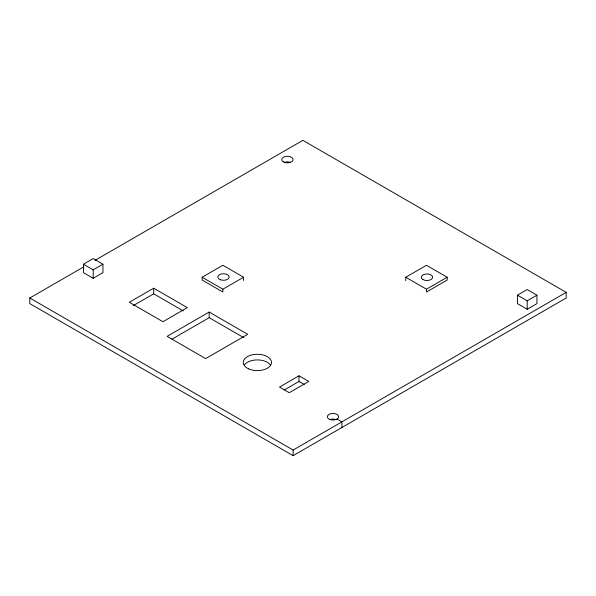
<?xml version="1.0" encoding="UTF-8"?>
<svg xmlns="http://www.w3.org/2000/svg" width="596" height="596" viewBox="0 0 596 596"><rect width="100%" height="100%" fill="white"/><g stroke="black" fill="none" stroke-linecap="round" stroke-linejoin="round"><path stroke-width="0.89" d="M83.44 264.214L93.192 258.582L102.944 264.214L102.944 272.663L93.192 278.295L83.44 272.663L83.44 264.214L93.192 269.846L102.944 264.214M95.047 260.333L302.88 140.343L566.2 292.368L566.2 298L293.12 455.657L29.8 303.632L29.8 298L83.768 266.837M153.671 288.203L129.287 302.276L162.939 321.706L187.315 307.625L153.671 288.203L153.671 293.828L183.315 310.941M133.221 305.636L153.671 293.828M243.6 277.237L222.874 289.209L222.874 292.018L202.148 280.053L202.148 277.237L222.874 265.272L243.6 277.237L243.6 280.455M209.189 312.066L167.126 336.353L205.65 358.591L247.713 334.311L209.189 312.066L209.189 317.698L171.886 339.228M405.742 277.237L426.468 265.272L447.186 277.237L447.186 280.053L426.468 292.018L426.468 289.209L405.742 277.237L405.742 280.619M426.468 289.209L447.186 277.237M299.013 375.808L279.502 387.072L289.254 392.704L308.765 381.44L299.013 375.808L299.013 381.44L284.188 390M517.44 295.184L527.192 289.552L536.944 295.184L536.944 303.632L527.192 309.264L517.44 303.632L517.44 295.184L527.192 300.816L536.944 295.184M29.8 298L293.12 450.032L566.2 292.368M202.148 277.237L222.874 289.209M209.189 317.698L243.697 337.619M299.013 381.44L304.258 384.472M337.008 419.062L341.888 421.879L341.888 427.503M527.192 300.816L527.192 309.264M293.12 450.032L293.12 455.657M93.192 269.846L93.192 278.295M330.147 419.524A5.692 3.285 0 0 1 335.831 419.524M284.553 162.343A5.692 3.285 0 0 1 290.237 162.343M244.39 364.834A14.14 8.165 0 0 1 257.591 359.917A14.14 8.165 0 0 1 270.51 365.072M220.475 279.792A5.692 3.285 0 0 0 229.192 277.133A5.692 3.285 0 0 0 220.848 274.108A5.692 3.285 0 0 0 220.475 279.792M422.929 279.561A5.692 3.285 0 0 0 432.45 278.094A5.692 3.285 0 0 0 425.477 274.071A5.692 3.285 0 0 0 422.929 279.561M330.147 419.584A5.692 3.285 0 0 0 338.677 416.738A5.692 3.285 0 0 0 330.147 413.892A5.692 3.285 0 0 0 330.147 419.584M283.368 161.881A5.692 3.285 0 0 0 292.889 160.406A5.692 3.285 0 0 0 285.924 156.383A5.692 3.285 0 0 0 283.368 161.881M248.577 368.842A14.14 8.165 0 0 0 271.344 363.642A14.14 8.165 0 0 0 252.168 354.851A14.14 8.165 0 0 0 248.577 368.842"/></g></svg>
